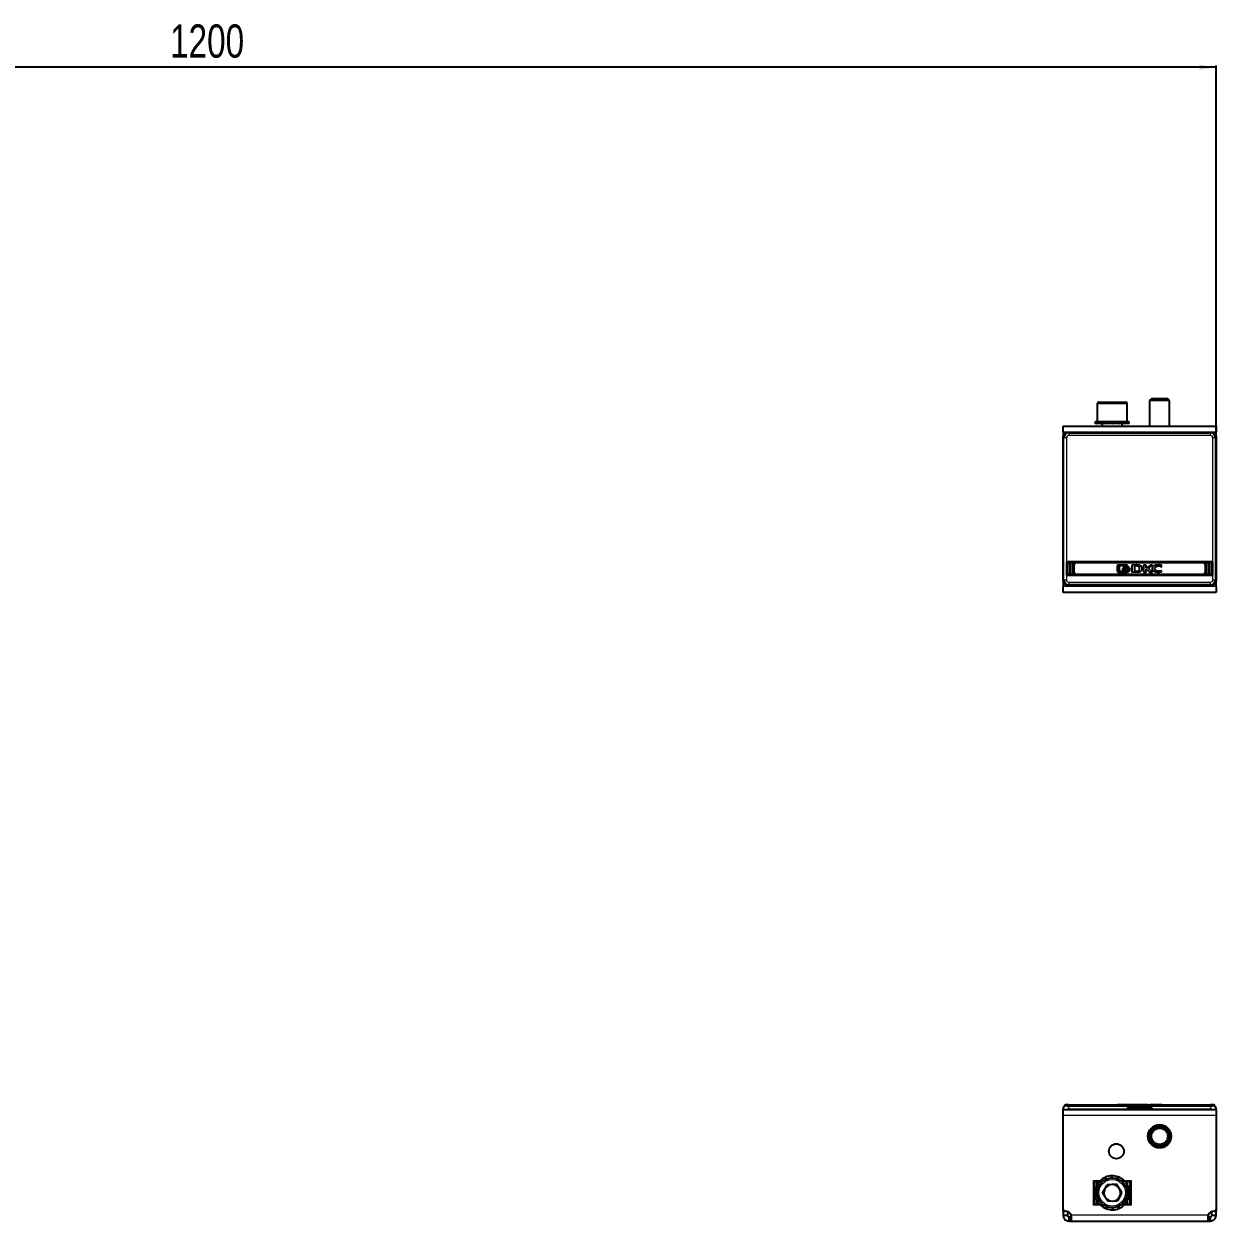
# Model space of a CAD drawing. Header units: millimetres. Extents: x -438 to 4355, y -870 to 658.
# Drawn here: x 279 to 997, y -183 to 537 of the extents above; entities that cross this region are included whole.
import ezdxf

# ---------------------------------------------------------------- set-up
doc = ezdxf.new("R2010")
doc.units = ezdxf.units.MM
doc.layers.add('FORMAT', color=7, linetype='Continuous')
doc.styles.add('SLDTEXTSTYLE0', font='TXT', dxfattribs={"width": 0.75})
doc.dimstyles.new('SLDDIMSTYLE0', dxfattribs={"dimtxt": 20, "dimasz": 10, "dimexe": 0, "dimexo": 0.0625, "dimgap": 5, "dimtad": 2, "dimdec": 1, "dimrnd": 1e-09, "dimzin": 12, "dimdsep": 46, "dimtxsty": 'SLDTEXTSTYLE0', "dimsah": 1, "dimcen": 0.09, "dimadec": 0, "dimazin": 3, "dimtfac": 1, "dimtofl": 0, "dimtmove": 0, "dimatfit": 3, "dimfxl": 0, "dimfrac": 2, "dimtolj": 1, "dimtzin": 12, "dimarcsym": 0})

# ---------------------------------------------------------------- blocks, each defined once
blk = doc.blocks.new('_D_3')
at = {"layer": 'FORMAT'}
for p, q in [((-203.42, 288.93), (-203.42, 511.86)), ((996.58, 288.93), (996.58, 511.86)), ((996.58, 510.86), (-203.42, 510.86))]:
    blk.add_line(p, q, dxfattribs=at)
for points in [[(-203.42, 510.86), (-193.42, 509.32), (-193.42, 512.4)], [(996.58, 510.86), (986.58, 512.4), (986.58, 509.32)]]:
    blk.add_solid(points, dxfattribs=at)
at = {"layer": 'FORMAT', "insert": (367.02, 536.64), "char_height": 20, "attachment_point": 1, "style": 'SLDTEXTSTYLE0'}
blk.add_mtext('1200', dxfattribs=at)

msp = doc.modelspace()

# ---------------------------------------------------------------- linework, layer by layer
at = {"color": 7, "linetype": 'Continuous', "lineweight": 25}
for p, q in [((957.65, 311.45), (956.58, 310.37)), ((956.58, 310.37), (956.58, 294.95)), ((968.58, 310.37), (956.58, 310.37)), ((967.5, 311.45), (957.65, 311.45)), ((968.58, 310.37), (967.5, 311.45)), ((968.58, 294.95), (968.58, 310.37)), ((925.08, 308.45), (925.08, 297.45)), ((926.08, 309.45), (934.52, 309.45)), ((934.52, 309.45), (942.08, 309.45)), ((943.08, 297.45), (943.08, 308.45)), ((923.83, 297.45), (923.83, 296.45)), ((923.83, 297.45), (923.83, 297.2)), ((924.65, 297.45), (923.83, 297.45)), ((923.83, 297.45), (923.83, 297.45)), ((923.83, 296.45), (923.83, 296.7)), ((924.65, 296.45), (923.83, 296.45)), ((923.83, 296.45), (923.83, 296.45)), ((924.65, 297.45), (924.75, 297.45)), ((924.65, 296.45), (924.75, 296.45)), ((924.75, 297.45), (924.75, 297.2)), ((926.9, 297.45), (924.75, 297.45)), ((924.75, 296.45), (924.75, 296.7)), ((926.9, 296.45), (924.75, 296.45)), ((926.9, 297.45), (927.08, 297.45)), ((926.9, 296.45), (927.08, 296.45)), ((927.08, 297.45), (927.08, 297.2)), ((930.25, 297.45), (927.08, 297.45)), ((927.08, 296.45), (927.08, 296.7)), ((930.25, 296.45), (927.08, 296.45)), ((928.08, 296.45), (928.08, 294.95)), ((930.25, 297.45), (930.48, 297.45)), ((930.25, 296.45), (930.48, 296.45)), ((930.48, 297.45), (930.48, 297.2)), ((934.18, 297.45), (930.48, 297.45)), ((930.48, 296.45), (930.48, 296.7)), ((934.18, 296.45), (930.48, 296.45)), ((934.18, 297.45), (934.26, 297.45)), ((934.18, 296.45), (934.34, 296.45)), ((934.34, 296.45), (934.43, 296.45)), ((934.38, 297.45), (934.43, 297.45)), ((934.43, 297.45), (934.43, 297.2)), ((938.09, 297.45), (934.43, 297.45)), ((934.43, 296.45), (934.43, 296.7)), ((938.09, 296.45), (934.43, 296.45)), ((938.09, 297.45), (938.32, 297.45)), ((938.09, 296.45), (938.32, 296.45)), ((938.32, 297.45), (938.32, 297.2)), ((941.4, 297.45), (938.32, 297.45)), ((938.32, 296.45), (938.32, 296.7)), ((941.4, 296.45), (938.32, 296.45)), ((940.08, 294.95), (940.08, 296.45)), ((941.4, 297.45), (941.57, 297.45)), ((941.4, 296.45), (941.57, 296.45)), ((941.57, 297.45), (941.57, 297.2)), ((943.59, 297.45), (941.57, 297.45)), ((941.57, 296.45), (941.57, 296.7)), ((943.59, 296.45), (941.57, 296.45)), ((943.59, 297.45), (943.68, 297.45)), ((943.59, 296.45), (943.68, 296.45)), ((943.68, 297.45), (943.68, 297.2)), ((944.33, 297.45), (943.68, 297.45)), ((943.68, 296.45), (943.68, 296.7)), ((944.33, 296.45), (943.68, 296.45)), ((944.33, 296.45), (944.33, 297.45)), ((904.58, 291.45), (904.58, 294.95)), ((904.58, 294.95), (996.58, 294.95)), ((904.58, 291.45), (904.58, 288.92)), ((904.58, 288.3), (904.58, 288.92)), ((904.58, 202.1), (904.58, 288.3)), ((906.85, 291.2), (907.48, 291.2)), ((907.48, 291.2), (943.08, 291.2)), ((943.08, 291.2), (943.08, 291.06)), ((943.58, 290.93), (957.58, 290.93)), ((958.08, 291.06), (958.08, 291.2)), ((958.08, 291.2), (993.68, 291.2)), ((993.68, 291.2), (994.3, 291.2)), ((996.58, 294.95), (996.58, 291.45)), ((996.58, 288.92), (996.58, 291.45)), ((996.58, 288.92), (996.58, 288.3)), ((996.58, 288.3), (996.58, 202.1)), ((994.68, 213.4), (906.48, 213.4)), ((906.48, 213.4), (906.48, 205.2)), ((906.98, 205.9), (906.98, 212.7)), ((907.18, 212.9), (908.28, 212.9)), ((908.48, 212.7), (908.48, 205.9)), ((908.98, 205.9), (908.98, 212.7)), ((909.18, 212.9), (910.28, 212.9)), ((910.48, 212.7), (910.48, 205.9)), ((910.98, 207.7), (910.98, 210.9)), ((912.98, 212.9), (988.18, 212.9)), ((937.15, 210.96), (937.15, 207.64)), ((942.83, 211.4), (937.59, 211.4)), ((938.56, 211.07), (942.74, 211.07)), ((938.56, 207.53), (938.56, 211.07)), ((940.3, 209.38), (940.3, 208.93)), ((942.74, 211.07), (942.74, 210.68)), ((942.74, 210.68), (943.26, 210.68)), ((943.26, 210.68), (943.26, 210.96)), ((944.75, 208.83), (944.75, 209.28)), ((948.72, 211.42), (945.9, 211.4)), ((945.9, 211.4), (945.9, 207.2)), ((948.52, 210.83), (947.48, 210.82)), ((947.48, 210.82), (947.48, 207.72)), ((953, 211.4), (953, 207.2)), ((954.49, 211.4), (953, 211.4)), ((954.49, 209.43), (954.49, 211.4)), ((957.16, 211.4), (954.49, 209.43)), ((954.51, 208.96), (956.52, 207.2)), ((954.51, 207.2), (954.51, 208.96)), ((955.76, 209.54), (958.29, 211.4)), ((958.35, 207.2), (955.76, 209.54)), ((958.29, 211.4), (957.16, 211.4)), ((963.56, 210.38), (963.75, 210.38)), ((963.75, 210.38), (964.01, 211.1)), ((990.18, 207.7), (990.18, 210.9)), ((990.68, 212.7), (990.68, 205.9)), ((990.88, 212.9), (991.98, 212.9)), ((992.18, 205.9), (992.18, 212.7)), ((992.68, 212.7), (992.68, 205.9)), ((992.88, 212.9), (993.98, 212.9)), ((994.18, 205.9), (994.18, 212.7)), ((994.68, 205.2), (994.68, 213.4)), ((904.58, 201.47), (904.58, 202.1)), ((906.48, 205.2), (994.68, 205.2)), ((908.28, 205.7), (907.18, 205.7)), ((910.28, 205.7), (909.18, 205.7)), ((988.18, 205.7), (912.98, 205.7)), ((937.59, 207.2), (942.83, 207.2)), ((941.02, 207.52), (938.56, 207.53)), ((940.3, 208.67), (940.3, 208.2)), ((944.75, 208.1), (944.75, 208.57)), ((945.9, 207.2), (948.58, 207.21)), ((947.48, 207.72), (948.43, 207.73)), ((948.58, 207.21), (948.59, 207.21)), ((948.59, 207.21), (948.61, 207.21)), ((953, 207.2), (954.51, 207.2)), ((956.52, 207.2), (958.35, 207.2)), ((963.74, 207.43), (963.93, 207.97)), ((963.93, 207.97), (963.77, 207.97)), ((991.98, 205.7), (990.88, 205.7)), ((993.98, 205.7), (992.88, 205.7)), ((996.58, 202.1), (996.58, 201.47)), ((904.58, 201.47), (904.58, 198.45)), ((904.58, 194.95), (904.58, 198.45)), ((996.58, 194.95), (904.58, 194.95)), ((907.48, 199.2), (906.85, 199.2)), ((943.08, 199.2), (907.48, 199.2)), ((943.08, 199.2), (943.08, 199.33)), ((943.58, 199.47), (957.58, 199.47)), ((958.08, 199.33), (958.08, 199.2)), ((993.68, 199.2), (958.08, 199.2)), ((994.3, 199.2), (993.68, 199.2)), ((996.58, 198.45), (996.58, 201.47)), ((996.58, 198.45), (996.58, 194.95)), ((904.58, -116.1), (905.03, -114.41)), ((907.93, -113.3), (906.48, -113.3)), ((907.93, -113.3), (993.23, -113.3)), ((937.15, -113.1), (937.15, -113.3)), ((942.81, -113.1), (942.87, -113.1)), ((942.87, -113.1), (942.87, -113.3)), ((942.87, -113.1), (944, -113.1)), ((957.58, -115.1), (943.58, -115.1)), ((944, -113.1), (944, -113.3)), ((944, -113.1), (946.66, -113.1)), ((946.66, -113.1), (946.66, -113.3)), ((946.66, -113.1), (948.15, -113.1)), ((948.15, -113.1), (948.15, -113.3)), ((948.96, -113.07), (948.96, -113.3)), ((952.43, -113.1), (955.26, -113.1)), ((955.26, -113.1), (955.26, -113.3)), ((956.4, -113.1), (956.4, -113.3)), ((956.66, -113.1), (956.66, -113.3)), ((957.89, -113.1), (957.89, -113.3)), ((958.33, -113.1), (963.57, -113.1)), ((964.01, -113.1), (964.01, -113.3)), ((994.68, -113.3), (993.23, -113.3)), ((996.13, -114.41), (996.58, -116.1)), ((904.58, -116.3), (904.58, -116.1)), ((904.58, -119.8), (904.58, -116.3)), ((996.58, -116.3), (904.58, -116.3)), ((904.58, -176.4), (904.58, -119.8)), ((943.08, -116.1), (907.48, -116.1)), ((943.08, -115.6), (943.08, -116.1)), ((943.08, -116.3), (943.08, -116.1)), ((958.08, -116.1), (958.08, -115.6)), ((993.68, -116.1), (958.08, -116.1)), ((958.08, -116.3), (958.08, -116.1)), ((996.58, -116.3), (996.58, -119.8)), ((996.58, -119.8), (996.58, -176.4)), ((930.32, -158.12), (929.79, -156.99)), ((930.02, -156.88), (930.43, -158.07)), ((933.73, -157.3), (933.68, -156.05)), ((933.93, -156.05), (933.86, -157.3)), ((937.2, -157.86), (937.63, -156.68)), ((937.87, -156.77), (937.32, -157.9)), ((922.73, -158.95), (923.08, -159.3)), ((923.08, -159.3), (926.59, -159.3)), ((923.08, -173.3), (923.08, -159.3)), ((923.08, -159.3), (923.43, -159.65)), ((925.64, -163.18), (924.46, -162.74)), ((924.55, -162.51), (925.68, -163.06)), ((924.83, -161.88), (924.83, -160)), ((925.99, -160), (924.83, -160)), ((927.47, -160.18), (926.56, -159.33)), ((926.73, -159.15), (927.56, -160.09)), ((927.08, -159.55), (927.08, -159.82)), ((928.31, -166.54), (930.98, -161.42)), ((936.75, -161.18), (930.98, -161.42)), ((939.85, -166.05), (936.75, -161.18)), ((940.19, -159.69), (941.04, -158.77)), ((941.22, -158.95), (940.28, -159.78)), ((945.08, -159.3), (941.57, -159.3)), ((943.33, -160), (942.16, -160)), ((942.25, -162.53), (943.39, -162.01)), ((943.49, -162.24), (942.31, -162.65)), ((943.33, -161.88), (943.33, -160)), ((944.73, -159.65), (945.08, -159.3)), ((945.08, -159.3), (945.43, -158.95)), ((945.08, -173.3), (945.08, -159.3)), ((923.83, -166.44), (925.08, -166.52)), ((925.09, -166.64), (923.84, -166.69)), ((924.67, -170.35), (925.85, -169.94)), ((925.9, -170.06), (924.77, -170.58)), ((924.83, -172.6), (924.83, -170.71)), ((924.83, -172.6), (925.99, -172.6)), ((926.93, -173.65), (927.87, -172.82)), ((931.41, -171.41), (928.31, -166.54)), ((931.41, -171.41), (937.17, -171.17)), ((939.85, -166.05), (937.17, -171.17)), ((941.43, -173.44), (940.6, -172.5)), ((940.68, -172.41), (941.6, -173.26)), ((941.08, -173.05), (941.08, -172.78)), ((942.16, -172.6), (943.33, -172.6)), ((943.6, -170.08), (942.48, -169.54)), ((942.52, -169.42), (943.69, -169.85)), ((943.07, -165.95), (944.32, -165.9)), ((944.33, -166.15), (943.08, -166.08)), ((943.33, -172.6), (943.33, -170.71)), ((904.58, -177.29), (904.58, -176.4)), ((904.58, -177.29), (904.58, -179.8)), ((904.58, -179.8), (907.08, -179.8)), ((907.08, -177.51), (907.08, -179.8)), ((922.73, -173.65), (923.08, -173.3)), ((923.08, -173.3), (923.43, -172.95)), ((926.59, -173.3), (923.08, -173.3)), ((927.96, -172.9), (927.12, -173.82)), ((930.29, -175.82), (930.84, -174.69)), ((930.96, -174.74), (930.52, -175.91)), ((934.22, -176.55), (934.3, -175.29)), ((934.43, -175.29), (934.47, -176.54)), ((938.14, -175.71), (937.73, -174.52)), ((937.84, -174.47), (938.36, -175.61)), ((941.57, -173.3), (945.08, -173.3)), ((944.73, -172.95), (945.08, -173.3)), ((945.08, -173.3), (945.43, -173.65)), ((994.08, -179.8), (994.08, -177.51)), ((994.08, -179.8), (996.58, -179.8)), ((996.58, -176.4), (996.58, -177.29)), ((996.58, -179.8), (996.58, -177.29)), ((908.08, -183.3), (908.08, -180.8)), ((908.08, -180.8), (909.17, -180.8)), ((908.08, -183.3), (909.17, -183.3)), ((909.17, -183.3), (909.17, -180.8)), ((909.17, -183.3), (991.99, -183.3)), ((991.99, -180.8), (991.99, -183.3)), ((991.99, -180.8), (993.08, -180.8)), ((991.99, -183.3), (993.08, -183.3)), ((993.08, -180.8), (993.08, -183.3))]:
    msp.add_line(p, q, dxfattribs=at)
at = {"color": 8, "linetype": 'Continuous', "lineweight": 18}
for p, q in [((934.57, 308.45), (925.08, 308.45)), ((943.08, 308.45), (934.57, 308.45)), ((904.58, 291.45), (996.58, 291.45)), ((905.03, 287.85), (904.58, 288.3)), ((907.48, 291.2), (907.93, 290.74)), ((907.93, 290.74), (907.93, 289.3)), ((907.93, 290.74), (993.23, 290.74)), ((993.23, 289.3), (907.93, 289.3)), ((993.23, 290.74), (993.68, 291.2)), ((993.23, 289.3), (993.23, 290.74)), ((996.58, 288.3), (996.13, 287.85)), ((906.48, 287.85), (905.03, 287.85)), ((905.03, 202.55), (905.03, 287.85)), ((906.48, 287.85), (906.48, 213.4)), ((994.68, 213.4), (994.68, 287.85)), ((996.13, 287.85), (994.68, 287.85)), ((996.13, 287.85), (996.13, 202.55)), ((906.98, 212.7), (907.08, 212.7)), ((906.98, 205.9), (906.98, 212.7)), ((906.98, 212.7), (906.98, 212.7)), ((907.08, 212.7), (907.08, 205.9)), ((907.18, 212.8), (907.18, 212.9)), ((907.18, 212.9), (908.28, 212.9)), ((907.18, 212.9), (907.18, 212.9)), ((908.28, 212.8), (907.18, 212.8)), ((908.28, 212.8), (908.28, 212.9)), ((908.28, 212.9), (908.28, 212.9)), ((908.38, 205.9), (908.38, 212.7)), ((908.38, 212.7), (908.48, 212.7)), ((908.48, 212.7), (908.48, 205.9)), ((908.48, 212.7), (908.48, 212.7)), ((908.98, 205.9), (908.98, 212.7)), ((908.98, 212.7), (909.08, 212.7)), ((908.98, 212.7), (908.98, 212.7)), ((909.08, 212.7), (909.08, 205.9)), ((909.18, 212.8), (909.18, 212.9)), ((909.18, 212.9), (910.28, 212.9)), ((909.18, 212.9), (909.18, 212.9)), ((910.28, 212.8), (909.18, 212.8)), ((910.28, 212.8), (910.28, 212.9)), ((910.28, 212.9), (910.28, 212.9)), ((910.38, 205.9), (910.38, 212.7)), ((910.38, 212.7), (910.48, 212.7)), ((910.48, 212.7), (910.48, 205.9)), ((910.48, 212.7), (910.48, 212.7)), ((910.98, 207.7), (910.98, 210.9)), ((911.08, 210.9), (910.98, 210.9)), ((910.98, 210.9), (910.98, 210.9)), ((911.08, 210.9), (911.08, 207.7)), ((912.98, 212.9), (988.18, 212.9)), ((912.98, 212.8), (912.98, 212.9)), ((912.98, 212.9), (912.98, 212.9)), ((988.18, 212.8), (912.98, 212.8)), ((988.18, 212.9), (988.18, 212.8)), ((988.18, 212.9), (988.18, 212.9)), ((990.08, 207.7), (990.08, 210.9)), ((990.18, 210.9), (990.08, 210.9)), ((990.18, 210.9), (990.18, 207.7)), ((990.18, 210.9), (990.18, 210.9)), ((990.68, 205.9), (990.68, 212.7)), ((990.68, 212.7), (990.78, 212.7)), ((990.68, 212.7), (990.68, 212.7)), ((990.78, 212.7), (990.78, 205.9)), ((990.88, 212.9), (990.88, 212.8)), ((990.88, 212.9), (991.98, 212.9)), ((990.88, 212.9), (990.88, 212.9)), ((991.98, 212.8), (990.88, 212.8)), ((991.98, 212.9), (991.98, 212.8)), ((991.98, 212.9), (991.98, 212.9)), ((992.08, 205.9), (992.08, 212.7)), ((992.08, 212.7), (992.18, 212.7)), ((992.18, 212.7), (992.18, 205.9)), ((992.18, 212.7), (992.18, 212.7)), ((992.68, 205.9), (992.68, 212.7)), ((992.78, 212.7), (992.68, 212.7)), ((992.68, 212.7), (992.68, 212.7)), ((992.78, 212.7), (992.78, 205.9)), ((992.88, 212.8), (992.88, 212.9)), ((992.88, 212.9), (993.98, 212.9)), ((992.88, 212.9), (992.88, 212.9)), ((993.98, 212.8), (992.88, 212.8)), ((993.98, 212.8), (993.98, 212.9)), ((993.98, 212.9), (993.98, 212.9)), ((994.08, 205.9), (994.08, 212.7)), ((994.18, 212.7), (994.08, 212.7)), ((994.18, 212.7), (994.18, 205.9)), ((994.18, 212.7), (994.18, 212.7)), ((904.58, 202.1), (905.03, 202.55)), ((905.03, 202.55), (906.48, 202.55)), ((906.48, 205.2), (906.48, 202.55)), ((906.98, 205.9), (907.08, 205.9)), ((906.98, 205.9), (906.98, 205.9)), ((907.18, 205.8), (908.28, 205.8)), ((907.18, 205.7), (907.18, 205.8)), ((908.28, 205.7), (907.18, 205.7)), ((907.18, 205.7), (907.18, 205.7)), ((908.28, 205.7), (908.28, 205.8)), ((908.28, 205.7), (908.28, 205.7)), ((908.38, 205.9), (908.48, 205.9)), ((908.48, 205.9), (908.48, 205.9)), ((908.98, 205.9), (909.08, 205.9)), ((908.98, 205.9), (908.98, 205.9)), ((909.18, 205.8), (910.28, 205.8)), ((909.18, 205.7), (909.18, 205.8)), ((910.28, 205.7), (909.18, 205.7)), ((909.18, 205.7), (909.18, 205.7)), ((910.28, 205.7), (910.28, 205.8)), ((910.28, 205.7), (910.28, 205.7)), ((910.38, 205.9), (910.48, 205.9)), ((910.48, 205.9), (910.48, 205.9)), ((911.08, 207.7), (910.98, 207.7)), ((910.98, 207.7), (910.98, 207.7)), ((912.98, 205.8), (988.18, 205.8)), ((912.98, 205.8), (912.98, 205.7)), ((988.18, 205.7), (912.98, 205.7)), ((912.98, 205.7), (912.98, 205.7)), ((988.18, 205.7), (988.18, 205.8)), ((988.18, 205.7), (988.18, 205.7)), ((990.18, 207.7), (990.08, 207.7)), ((990.18, 207.7), (990.18, 207.7)), ((990.68, 205.9), (990.78, 205.9)), ((990.68, 205.9), (990.68, 205.9)), ((990.88, 205.8), (991.98, 205.8)), ((990.88, 205.8), (990.88, 205.7)), ((991.98, 205.7), (990.88, 205.7)), ((990.88, 205.7), (990.88, 205.7)), ((991.98, 205.8), (991.98, 205.7)), ((991.98, 205.7), (991.98, 205.7)), ((992.08, 205.9), (992.18, 205.9)), ((992.18, 205.9), (992.18, 205.9)), ((992.78, 205.9), (992.68, 205.9)), ((992.68, 205.9), (992.68, 205.9)), ((992.88, 205.8), (993.98, 205.8)), ((992.88, 205.7), (992.88, 205.8)), ((993.98, 205.7), (992.88, 205.7)), ((992.88, 205.7), (992.88, 205.7)), ((993.98, 205.7), (993.98, 205.8)), ((993.98, 205.7), (993.98, 205.7)), ((994.18, 205.9), (994.08, 205.9)), ((994.18, 205.9), (994.18, 205.9)), ((994.68, 202.55), (994.68, 205.2)), ((994.68, 202.55), (996.13, 202.55)), ((996.13, 202.55), (996.58, 202.1)), ((996.58, 198.45), (904.58, 198.45)), ((907.93, 199.65), (907.48, 199.2)), ((907.93, 201.1), (993.23, 201.1)), ((907.93, 201.1), (907.93, 199.65)), ((993.23, 199.65), (907.93, 199.65)), ((993.23, 199.65), (993.23, 201.1)), ((993.68, 199.2), (993.23, 199.65)), ((907.93, -114.41), (907.48, -116.1)), ((907.93, -113.3), (907.93, -114.41)), ((993.23, -114.41), (907.93, -114.41)), ((939.26, -113.1), (939.26, -113.3)), ((943.58, -115.6), (943.58, -115.1)), ((950.07, -113.1), (950.07, -113.3)), ((952.43, -113.1), (952.43, -113.3)), ((957.58, -115.6), (957.58, -115.1)), ((958.33, -113.1), (958.33, -113.3)), ((963.57, -113.1), (963.57, -113.3)), ((993.23, -114.41), (993.23, -113.3)), ((993.68, -116.1), (993.23, -114.41)), ((996.58, -119.8), (904.58, -119.8)), ((943.58, -115.6), (943.08, -115.6)), ((943.58, -115.6), (943.58, -116.3)), ((957.58, -115.6), (943.58, -115.6)), ((957.58, -115.6), (958.08, -115.6)), ((957.58, -116.3), (957.58, -115.6)), ((922.73, -173.65), (922.73, -158.95)), ((922.73, -158.95), (926.93, -158.95)), ((926.28, -159.65), (923.43, -159.65)), ((923.43, -159.65), (923.43, -172.95)), ((940.88, -158.95), (941.22, -158.95)), ((941.22, -158.95), (945.43, -158.95)), ((944.73, -159.65), (941.88, -159.65)), ((944.73, -172.95), (944.73, -159.65)), ((945.43, -158.95), (945.43, -173.65)), ((905.14, -177.29), (904.58, -177.29)), ((991.75, -179.8), (909.41, -179.8)), ((926.93, -173.65), (922.73, -173.65)), ((923.43, -172.95), (926.28, -172.95)), ((927.27, -173.65), (926.93, -173.65)), ((945.43, -173.65), (941.22, -173.65)), ((941.88, -172.95), (944.73, -172.95)), ((996.58, -177.29), (996.02, -177.29))]:
    msp.add_line(p, q, dxfattribs=at)
at = {"color": 7, "linetype": 'Continuous', "lineweight": 25}
for centre, radius in [((962.58, -132.3), 7), ((962.58, -132.3), 6.5), ((962.58, -132.3), 6), ((962.58, -132.3), 4.93), ((936.58, -141.3), 4.5), ((934.08, -166.3), 9)]:
    msp.add_circle(centre, radius, dxfattribs=at)
at = {"color": 8, "linetype": 'Continuous', "lineweight": 18}
for centre, radius in [((962.58, -132.3), 6.25), ((934.08, -166.3), 8)]:
    msp.add_circle(centre, radius, dxfattribs=at)
at = {"color": 7, "linetype": 'Continuous', "lineweight": 25}
for centre, radius, start, end in [((926.08, 308.45), 1, 90, 180), ((942.08, 308.45), 1, 0, 90), ((907.18, 212.7), 0.2, 90, 180), ((908.28, 212.7), 0.2, 360, 90), ((909.18, 212.7), 0.2, 90, 180), ((910.28, 212.7), 0.2, 360, 90), ((912.98, 210.9), 2, 90, 180), ((988.18, 210.9), 2, 0, 90), ((990.88, 212.7), 0.2, 90, 180), ((991.98, 212.7), 0.2, 0, 90), ((992.88, 212.7), 0.2, 90, 180), ((993.98, 212.7), 0.2, 0, 90), ((907.18, 205.9), 0.2, 180, 270), ((908.28, 205.9), 0.2, 270, 360), ((909.18, 205.9), 0.2, 180, 270), ((910.28, 205.9), 0.2, 270, 360), ((912.98, 207.7), 2, 180, 270), ((988.18, 207.7), 2, 270, 0), ((990.88, 205.9), 0.2, 180, 270), ((991.98, 205.9), 0.2, 270, 0), ((992.88, 205.9), 0.2, 180, 270), ((993.98, 205.9), 0.2, 270, 0), ((906.48, -114.8), 1.5, 90, 165), ((943.58, -115.6), 0.5, 90, 180), ((957.58, -115.6), 0.5, 0, 90), ((994.68, -114.8), 1.5, 15, 90), ((934.08, -166.3), 10.25, 114.71037, 135.81447), ((934.08, -166.3), 10.25, 92.21037, 113.31447), ((934.08, -166.3), 10.25, 69.71037, 90.81447), ((934.08, -166.3), 10.25, 47.21037, 68.31447), ((934.08, -166.3), 10.25, 159.71037, 180.81447), ((934.08, -166.3), 10.25, 137.21037, 158.31447), ((934.08, -166.3), 5, 152.43345, 212.43345), ((934.08, -166.3), 5, 92.43345, 152.43345), ((934.08, -166.3), 5, 32.43345, 92.43345), ((934.08, -166.3), 5, 332.43345, 32.43345), ((934.08, -166.3), 10.25, 24.71037, 45.81447), ((934.08, -166.3), 10.25, 2.21037, 23.31447), ((934.08, -166.3), 10.25, 182.21037, 203.31447), ((934.08, -166.3), 10.25, 204.71037, 225.81447), ((934.08, -166.3), 5, 212.43345, 272.43345), ((934.08, -166.3), 5, 272.43345, 332.43345), ((934.08, -166.3), 10.25, 317.21037, 338.31447), ((934.08, -166.3), 10.25, 339.71037, 0.81447), ((905.58, -176.4), 1, 180, 276.37937), ((906.08, -180.87), 3.5, 17.82529, 96.37937), ((934.08, -166.3), 10.25, 227.21037, 248.31447), ((934.08, -166.3), 10.25, 249.71037, 270.81447), ((934.08, -166.3), 10.25, 272.21037, 293.31447), ((934.08, -166.3), 10.25, 294.71037, 315.81447), ((995.08, -180.87), 3.5, 83.62063, 162.17471), ((995.58, -176.4), 1, 263.62063, 0)]:
    msp.add_arc(centre, radius, start, end, dxfattribs=at)
at = {"color": 8, "linetype": 'Continuous', "lineweight": 18}
for centre, radius, start, end in [((907.18, 212.7), 0.198, 90, 180), ((907.18, 212.7), 0.0982, 90, 180), ((908.28, 212.7), 0.198, 360, 90), ((908.28, 212.7), 0.0982, 0, 90), ((909.18, 212.7), 0.198, 90, 180), ((909.18, 212.7), 0.0982, 90, 180), ((910.28, 212.7), 0.198, 360, 90), ((910.28, 212.7), 0.0982, 360, 90), ((912.98, 210.9), 2, 90, 180), ((912.98, 210.9), 1.9, 90, 180), ((988.18, 210.9), 2, 0, 90), ((988.18, 210.9), 1.9, 0, 90), ((990.88, 212.7), 0.198, 90, 180), ((990.88, 212.7), 0.0982, 90, 180), ((991.98, 212.7), 0.198, 0, 90), ((991.98, 212.7), 0.0982, 0, 90), ((992.88, 212.7), 0.198, 90, 180), ((992.88, 212.7), 0.0982, 90, 180), ((993.98, 212.7), 0.198, 0, 90), ((993.98, 212.7), 0.0982, 0, 90), ((907.18, 205.9), 0.198, 180, 270), ((907.18, 205.9), 0.0982, 180, 270), ((908.28, 205.9), 0.0982, 270, 360), ((908.28, 205.9), 0.198, 270, 360), ((909.18, 205.9), 0.198, 180, 270), ((909.18, 205.9), 0.0982, 180, 270), ((910.28, 205.9), 0.0982, 270, 360), ((910.28, 205.9), 0.198, 270, 360), ((912.98, 207.7), 2, 180, 270), ((912.98, 207.7), 1.9, 180, 270), ((988.18, 207.7), 1.9, 270, 0), ((988.18, 207.7), 2, 270, 0), ((990.88, 205.9), 0.198, 180, 270), ((990.88, 205.9), 0.0982, 180, 270), ((991.98, 205.9), 0.0982, 270, 0), ((991.98, 205.9), 0.198, 270, 0), ((992.88, 205.9), 0.198, 180, 270), ((992.88, 205.9), 0.0982, 180, 270), ((993.98, 205.9), 0.0982, 270, 0), ((993.98, 205.9), 0.198, 270, 0)]:
    msp.add_arc(centre, radius, start, end, dxfattribs=at)
at = {"color": 7, "linetype": 'Continuous', "lineweight": 25}
for centre, major_axis, ratio, start_param, end_param in [((907.63, 288.15), (2.27, -2.27), 0.935113, 2.575748, 3.707437), ((943.58, 291.06), (0.5, 0), 0.267949, 3.141593, 4.712389), ((957.58, 291.06), (0.5, 0), 0.267949, 4.712389, 6.283185), ((993.53, 288.15), (-2.27, -2.27), 0.935113, 2.575748, 3.707437), ((907.63, 202.25), (2.27, 2.27), 0.935113, 2.575748, 3.707437), ((943.58, 199.33), (0.5, 0), 0.267949, 1.570796, 3.141593), ((957.58, 199.33), (0.5, 0), 0.267949, 0, 1.570796), ((993.53, 202.25), (-2.27, 2.27), 0.935113, 2.575748, 3.707437), ((904.58, -127.69), (3.1, 11.57), 0.250563, 0.067037, 0.253072), ((996.58, -127.69), (-3.1, 11.57), 0.250563, 6.030113, 6.216148)]:
    msp.add_ellipse(centre, major_axis=major_axis, ratio=ratio, start_param=start_param, end_param=end_param, dxfattribs=at)
at = {"color": 8, "linetype": 'Continuous', "lineweight": 18}
for centre, major_axis, ratio, start_param, end_param in [((908.03, 287.74), (2.13, -2.13), 0.997754, 2.389713, 3.893472), ((908.03, 287.74), (1.13, -1.13), 0.935113, 2.389713, 3.893472), ((993.12, 287.74), (2.13, 2.13), 0.997754, 5.531306, 7.035065), ((993.12, 287.74), (-1.13, -1.13), 0.935113, 2.389713, 3.893472), ((908.03, 202.65), (2.13, 2.13), 0.997754, 2.389713, 3.893472), ((908.03, 202.65), (1.13, 1.13), 0.935113, 2.389713, 3.893472), ((993.12, 202.65), (-1.13, 1.13), 0.935113, 2.389713, 3.893472), ((993.12, 202.65), (-2.13, 2.13), 0.997754, 2.389713, 3.893472), ((908.03, -114.8), (3, -0.38), 0.123038, 1.621093, 3.124852), ((993.12, -114.8), (3, 0.38), 0.123038, 0.016741, 1.520499)]:
    msp.add_ellipse(centre, major_axis=major_axis, ratio=ratio, start_param=start_param, end_param=end_param, dxfattribs=at)
at = {"color": 7, "linetype": 'Continuous', "lineweight": 25}
for points, knots in [([(923.83, 297.2), (923.83, 297.24), (923.83, 297.3), (923.83, 297.38), (923.83, 297.43), (923.83, 297.45)], [0, 0, 0, 0, 0.499981, 0.749988, 1, 1, 1, 1]), ([(923.83, 296.45), (923.83, 296.47), (923.83, 296.51), (923.83, 296.59), (923.83, 296.66), (923.83, 296.7)], [0, 0, 0, 0, 0.2501401, 0.5002802, 1, 1, 1, 1]), ([(924.75, 297.2), (924.73, 297.24), (924.7, 297.3), (924.67, 297.38), (924.66, 297.43), (924.65, 297.45)], [0, 0, 0, 0, 0.499981, 0.749988, 1, 1, 1, 1]), ([(924.65, 296.45), (924.66, 296.47), (924.67, 296.51), (924.7, 296.59), (924.73, 296.66), (924.75, 296.7)], [0, 0, 0, 0, 0.25014, 0.50028, 1, 1, 1, 1]), ([(927.08, 297.2), (927.05, 297.24), (927.01, 297.3), (926.95, 297.38), (926.92, 297.43), (926.9, 297.45)], [0, 0, 0, 0, 0.499981, 0.749988, 1, 1, 1, 1]), ([(926.9, 296.45), (926.92, 296.47), (926.95, 296.51), (927.01, 296.59), (927.05, 296.66), (927.08, 296.7)], [0, 0, 0, 0, 0.2501401, 0.5002802, 1, 1, 1, 1]), ([(930.48, 297.2), (930.44, 297.24), (930.38, 297.3), (930.31, 297.38), (930.27, 297.43), (930.25, 297.45)], [0, 0, 0, 0, 0.4999808, 0.7499881, 1, 1, 1, 1]), ([(930.25, 296.45), (930.27, 296.47), (930.31, 296.51), (930.38, 296.59), (930.44, 296.66), (930.48, 296.7)], [0, 0, 0, 0, 0.25014, 0.50028, 1, 1, 1, 1]), ([(934.43, 297.2), (934.39, 297.24), (934.32, 297.3), (934.24, 297.38), (934.2, 297.43), (934.18, 297.45)], [0, 0, 0, 0, 0.499981, 0.749988, 1, 1, 1, 1]), ([(934.18, 296.45), (934.2, 296.47), (934.24, 296.51), (934.32, 296.59), (934.39, 296.66), (934.43, 296.7)], [0, 0, 0, 0, 0.2501401, 0.5002802, 1, 1, 1, 1]), ([(934.43, 297.2), (934.41, 297.27), (934.38, 297.4), (934.35, 297.43), (934.34, 297.45)], [0, 0, 0, 0, 0.561794, 1, 1, 1, 1]), ([(934.43, 296.7), (934.41, 296.62), (934.38, 296.49), (934.35, 296.46), (934.34, 296.45)], [0, 0, 0, 0, 0.561794, 1, 1, 1, 1]), ([(938.32, 297.2), (938.28, 297.24), (938.23, 297.3), (938.15, 297.38), (938.11, 297.43), (938.09, 297.45)], [0, 0, 0, 0, 0.499981, 0.749988, 1, 1, 1, 1]), ([(938.09, 296.45), (938.11, 296.47), (938.15, 296.51), (938.23, 296.59), (938.28, 296.66), (938.32, 296.7)], [0, 0, 0, 0, 0.25014, 0.50028, 1, 1, 1, 1]), ([(941.57, 297.2), (941.54, 297.24), (941.5, 297.3), (941.44, 297.38), (941.41, 297.43), (941.4, 297.45)], [0, 0, 0, 0, 0.499981, 0.749988, 1, 1, 1, 1]), ([(941.4, 296.45), (941.41, 296.47), (941.44, 296.51), (941.5, 296.59), (941.54, 296.66), (941.57, 296.7)], [0, 0, 0, 0, 0.25014, 0.50028, 1, 1, 1, 1]), ([(943.68, 297.2), (943.66, 297.24), (943.64, 297.3), (943.61, 297.38), (943.59, 297.43), (943.59, 297.45)], [0, 0, 0, 0, 0.499981, 0.749988, 1, 1, 1, 1]), ([(943.59, 296.45), (943.59, 296.47), (943.61, 296.51), (943.64, 296.59), (943.66, 296.66), (943.68, 296.7)], [0, 0, 0, 0, 0.25014, 0.50028, 1, 1, 1, 1]), ([(937.59, 211.4), (937.52, 211.39), (937.39, 211.37), (937.25, 211.26), (937.17, 211.11), (937.16, 211.01), (937.15, 210.96)], [0, 0, 0, 0, 0.281303, 0.555629, 0.773878, 1, 1, 1, 1]), ([(942.55, 208.38), (942.26, 208.4), (941.7, 208.43), (941.02, 208.67), (940.53, 208.98), (940.37, 209.26), (940.3, 209.38)], [0, 0, 0, 0, 0.341641, 0.638783, 0.834973, 1, 1, 1, 1]), ([(940.3, 208.93), (940.36, 208.83), (940.48, 208.6), (940.82, 208.34), (941.49, 208.02), (942.1, 207.97), (942.55, 207.93)], [0, 0, 0, 0, 0.13872, 0.298957, 0.48357, 1, 1, 1, 1]), ([(942.55, 210.45), (942.3, 210.43), (941.83, 210.4), (941.25, 210.17), (940.83, 209.88), (940.68, 209.63), (940.61, 209.51)], [0, 0, 0, 0, 0.32886, 0.621368, 0.822445, 1, 1, 1, 1]), ([(940.61, 209.51), (940.63, 209.48), (940.65, 209.42), (940.69, 209.36), (940.71, 209.34)], [0, 0, 0, 0, 0.556647, 1, 1, 1, 1]), ([(940.71, 209.34), (940.81, 209.46), (941.05, 209.72), (941.68, 210.03), (942.21, 210.07), (942.55, 210.1)], [0, 0, 0, 0, 0.235625, 0.507433, 1, 1, 1, 1]), ([(942.55, 209.9), (942.16, 209.86), (941.63, 209.81), (941.05, 209.5), (940.87, 209.32), (940.78, 209.24)], [0, 0, 0, 0, 0.607099, 0.813781, 1, 1, 1, 1]), ([(940.78, 209.24), (940.81, 209.21), (940.87, 209.15), (940.94, 209.1), (940.97, 209.07)], [0, 0, 0, 0, 0.548878, 1, 1, 1, 1]), ([(940.97, 209.07), (941.22, 209.23), (941.71, 209.52), (942.28, 209.55), (942.55, 209.56)], [0, 0, 0, 0, 0.521089, 1, 1, 1, 1]), ([(942.55, 209.34), (942.25, 209.33), (941.75, 209.29), (941.31, 209.07), (941.13, 208.97)], [0, 0, 0, 0, 0.591571, 1, 1, 1, 1]), ([(941.13, 208.97), (941.19, 208.94), (941.31, 208.88), (941.44, 208.84), (941.5, 208.82)], [0, 0, 0, 0, 0.541848, 1, 1, 1, 1]), ([(941.5, 208.82), (941.69, 208.88), (942.03, 208.98), (942.39, 209), (942.55, 209)], [0, 0, 0, 0, 0.5403287, 1, 1, 1, 1]), ([(944.5, 209.48), (944.45, 209.58), (944.34, 209.8), (944.04, 210.04), (943.47, 210.36), (942.94, 210.41), (942.55, 210.45)], [0, 0, 0, 0, 0.149079, 0.314363, 0.498773, 1, 1, 1, 1]), ([(942.55, 210.1), (942.78, 210.09), (943.2, 210.07), (943.74, 209.88), (944.16, 209.63), (944.33, 209.42), (944.41, 209.32)], [0, 0, 0, 0, 0.322978, 0.614423, 0.818337, 1, 1, 1, 1]), ([(944.32, 209.23), (944.21, 209.34), (943.97, 209.57), (943.36, 209.83), (942.87, 209.88), (942.55, 209.9)], [0, 0, 0, 0, 0.2395414, 0.512395, 1, 1, 1, 1]), ([(942.55, 209.56), (942.89, 209.54), (943.46, 209.5), (943.94, 209.2), (944.14, 209.07)], [0, 0, 0, 0, 0.598426, 1, 1, 1, 1]), ([(943.97, 208.97), (943.73, 209.09), (943.28, 209.31), (942.79, 209.33), (942.55, 209.34)], [0, 0, 0, 0, 0.528395, 1, 1, 1, 1]), ([(944.75, 209.28), (944.69, 209.18), (944.54, 208.98), (944.2, 208.75), (943.55, 208.46), (942.97, 208.41), (942.55, 208.38)], [0, 0, 0, 0, 0.141525, 0.304329, 0.489562, 1, 1, 1, 1]), ([(942.55, 209), (942.76, 208.99), (943.11, 208.98), (943.45, 208.87), (943.59, 208.82)], [0, 0, 0, 0, 0.579402, 1, 1, 1, 1]), ([(943.26, 210.96), (943.26, 211.02), (943.24, 211.15), (943.12, 211.3), (942.98, 211.38), (942.88, 211.39), (942.83, 211.4)], [0, 0, 0, 0, 0.285248, 0.560563, 0.777151, 1, 1, 1, 1]), ([(943.59, 208.82), (943.67, 208.84), (943.8, 208.89), (943.92, 208.95), (943.97, 208.97)], [0, 0, 0, 0, 0.575396, 1, 1, 1, 1]), ([(944.14, 209.07), (944.17, 209.1), (944.24, 209.15), (944.3, 209.21), (944.32, 209.23)], [0, 0, 0, 0, 0.569699, 1, 1, 1, 1]), ([(944.41, 209.32), (944.43, 209.35), (944.46, 209.4), (944.49, 209.45), (944.5, 209.48)], [0, 0, 0, 0, 0.564632, 1, 1, 1, 1]), ([(948.43, 207.73), (948.7, 207.74), (949.21, 207.75), (949.83, 207.9), (950.19, 208.18), (950.38, 208.47), (950.5, 208.85), (950.51, 209.14), (950.52, 209.3)], [0, 0, 0, 0, 0.274676, 0.503042, 0.607381, 0.716579, 0.843412, 1, 1, 1, 1]), ([(949.17, 210.78), (949.04, 210.79), (948.82, 210.82), (948.61, 210.83), (948.52, 210.83)], [0, 0, 0, 0, 0.586635, 1, 1, 1, 1]), ([(951.09, 210.98), (950.93, 211.05), (950.57, 211.22), (949.77, 211.38), (949.14, 211.4), (948.72, 211.42)], [0, 0, 0, 0, 0.2167419, 0.4896426, 1, 1, 1, 1]), ([(950.52, 209.3), (950.51, 209.44), (950.51, 209.68), (950.44, 210), (950.31, 210.26), (950.08, 210.5), (949.68, 210.67), (949.35, 210.74), (949.17, 210.78)], [0, 0, 0, 0, 0.176808, 0.319231, 0.43938, 0.552395, 0.749205, 1, 1, 1, 1]), ([(950.36, 207.35), (950.58, 207.42), (951, 207.55), (951.53, 207.91), (951.93, 208.36), (952.17, 208.88), (952.22, 209.45), (952.06, 210.02), (951.68, 210.57), (951.3, 210.84), (951.09, 210.98)], [0, 0, 0, 0, 0.138091, 0.265455, 0.384013, 0.496103, 0.605759, 0.71979, 0.847662, 1, 1, 1, 1]), ([(961.9, 211.45), (961.4, 211.42), (960.47, 211.37), (959.24, 210.93), (958.48, 210.36), (958.13, 209.79), (958.1, 209.5), (958.08, 209.35)], [0, 0, 0, 0, 0.3156741, 0.5895198, 0.8131992, 0.9090264, 1, 1, 1, 1]), ([(958.08, 209.35), (958.1, 209.14), (958.14, 208.7), (958.51, 208.09), (959.23, 207.56), (960.39, 207.2), (961.34, 207.16), (961.88, 207.14)], [0, 0, 0, 0, 0.130532, 0.266031, 0.423997, 0.666819, 1, 1, 1, 1]), ([(959.76, 209.25), (959.78, 209.42), (959.82, 209.76), (960.12, 210.2), (960.57, 210.57), (961.19, 210.85), (961.68, 210.88), (961.93, 210.9)], [0, 0, 0, 0, 0.165415, 0.334737, 0.516014, 0.747902, 1, 1, 1, 1]), ([(961.93, 207.6), (961.61, 207.63), (961.01, 207.69), (960.29, 208.11), (959.84, 208.65), (959.78, 209.05), (959.76, 209.25)], [0, 0, 0, 0, 0.317455, 0.60205, 0.80504, 1, 1, 1, 1]), ([(964.01, 211.1), (963.64, 211.21), (962.95, 211.42), (962.23, 211.44), (961.9, 211.45)], [0, 0, 0, 0, 0.5368, 1, 1, 1, 1]), ([(961.93, 210.9), (962.27, 210.87), (962.86, 210.82), (963.35, 210.51), (963.56, 210.38)], [0, 0, 0, 0, 0.579608, 1, 1, 1, 1]), ([(937.15, 207.64), (937.16, 207.57), (937.18, 207.44), (937.29, 207.3), (937.43, 207.21), (937.53, 207.2), (937.59, 207.2)], [0, 0, 0, 0, 0.285197, 0.560428, 0.777044, 1, 1, 1, 1]), ([(942.55, 207.67), (942.26, 207.69), (941.7, 207.72), (941.02, 207.96), (940.53, 208.27), (940.37, 208.54), (940.3, 208.67)], [0, 0, 0, 0, 0.34171, 0.638876, 0.835038, 1, 1, 1, 1]), ([(940.3, 208.2), (940.34, 208.13), (940.41, 207.97), (940.66, 207.73), (940.88, 207.6), (941.02, 207.52)], [0, 0, 0, 0, 0.244932, 0.514807, 1, 1, 1, 1]), ([(942.55, 207.93), (942.83, 207.95), (943.35, 207.98), (944.01, 208.19), (944.49, 208.47), (944.67, 208.72), (944.75, 208.83)], [0, 0, 0, 0, 0.33644, 0.632575, 0.831337, 1, 1, 1, 1]), ([(944.75, 208.57), (944.69, 208.47), (944.54, 208.26), (944.2, 208.04), (943.55, 207.74), (942.97, 207.7), (942.55, 207.67)], [0, 0, 0, 0, 0.141571, 0.304387, 0.489612, 1, 1, 1, 1]), ([(942.83, 207.2), (943.04, 207.22), (943.48, 207.27), (944.03, 207.51), (944.49, 207.77), (944.67, 208), (944.75, 208.1)], [0, 0, 0, 0, 0.289383, 0.600301, 0.822929, 1, 1, 1, 1]), ([(948.61, 207.21), (948.72, 207.21), (948.94, 207.22), (949.16, 207.23), (949.28, 207.23)], [0, 0, 0, 0, 0.486421, 1, 1, 1, 1]), ([(949.28, 207.23), (949.48, 207.24), (949.84, 207.26), (950.2, 207.32), (950.36, 207.35)], [0, 0, 0, 0, 0.55183, 1, 1, 1, 1]), ([(961.88, 207.14), (962.25, 207.16), (962.88, 207.18), (963.48, 207.36), (963.74, 207.43)], [0, 0, 0, 0, 0.577653, 1, 1, 1, 1]), ([(963.77, 207.97), (963.45, 207.85), (962.85, 207.63), (962.22, 207.61), (961.93, 207.6)], [0, 0, 0, 0, 0.547643, 1, 1, 1, 1]), ([(937.15, -113.1), (937.52, -113.1), (938.21, -113.1), (938.93, -113.1), (939.26, -113.1)], [0, 0, 0, 0, 0.5368, 1, 1, 1, 1]), ([(939.26, -113.1), (939.76, -113.1), (940.7, -113.1), (941.89, -113.1), (942.62, -113.1), (942.8, -113.1), (942.81, -113.1)], [0, 0, 0, 0, 0.381983, 0.713352, 0.984017, 1, 1, 1, 1]), ([(948.98, -113.1), (948.98, -113.1), (948.95, -113.1), (949.11, -113.1), (949.47, -113.1), (949.86, -113.1), (950.07, -113.1)], [0, 0, 0, 0, 0.061615, 0.333035, 0.637399, 1, 1, 1, 1]), ([(950.07, -113.1), (950.23, -113.1), (950.59, -113.1), (951.39, -113.1), (952.02, -113.1), (952.43, -113.1)], [0, 0, 0, 0, 0.216742, 0.489643, 1, 1, 1, 1]), ([(956.66, -113.1), (956.71, -113.1), (956.82, -113.1), (957.12, -113.1), (957.4, -113.1), (957.61, -113.1), (957.67, -113.1)], [0, 0, 0, 0, 0.255277, 0.538303, 0.854078, 1, 1, 1, 1]), ([(956.83, -113.1), (956.95, -113.1), (957.19, -113.1), (957.49, -113.1), (957.67, -113.1), (957.67, -113.1)], [0, 0, 0, 0, 0.466249, 0.997338, 1, 1, 1, 1]), ([(957.89, -113.1), (957.9, -113.1), (957.92, -113.1), (958.03, -113.1), (958.17, -113.1), (958.28, -113.1), (958.33, -113.1)], [0, 0, 0, 0, 0.285248, 0.560563, 0.777151, 1, 1, 1, 1]), ([(963.57, -113.1), (963.64, -113.1), (963.76, -113.1), (963.9, -113.1), (963.99, -113.1), (964, -113.1), (964.01, -113.1)], [0, 0, 0, 0, 0.281303, 0.555629, 0.773878, 1, 1, 1, 1]), ([(929.79, -156.99), (929.83, -156.97), (929.89, -156.94), (929.96, -156.91), (930, -156.89), (930.02, -156.88)], [0, 0, 0, 0, 0.499981, 0.749988, 1, 1, 1, 1]), ([(933.68, -156.05), (933.72, -156.05), (933.79, -156.05), (933.87, -156.05), (933.91, -156.05), (933.93, -156.05)], [0, 0, 0, 0, 0.499981, 0.749988, 1, 1, 1, 1]), ([(937.63, -156.68), (937.67, -156.7), (937.73, -156.72), (937.81, -156.75), (937.85, -156.76), (937.87, -156.77)], [0, 0, 0, 0, 0.499981, 0.749988, 1, 1, 1, 1]), ([(924.46, -162.74), (924.48, -162.7), (924.5, -162.64), (924.53, -162.57), (924.55, -162.53), (924.55, -162.51)], [0, 0, 0, 0, 0.499981, 0.749988, 1, 1, 1, 1]), ([(926.56, -159.33), (926.58, -159.3), (926.63, -159.26), (926.68, -159.2), (926.71, -159.17), (926.73, -159.15)], [0, 0, 0, 0, 0.499981, 0.749988, 1, 1, 1, 1]), ([(941.04, -158.77), (941.07, -158.8), (941.12, -158.85), (941.18, -158.9), (941.21, -158.93), (941.22, -158.95)], [0, 0, 0, 0, 0.499981, 0.749988, 1, 1, 1, 1]), ([(943.39, -162.01), (943.41, -162.05), (943.43, -162.11), (943.47, -162.18), (943.48, -162.22), (943.49, -162.24)], [0, 0, 0, 0, 0.499981, 0.749988, 1, 1, 1, 1]), ([(923.84, -166.69), (923.83, -166.65), (923.83, -166.59), (923.83, -166.5), (923.83, -166.46), (923.83, -166.44)], [0, 0, 0, 0, 0.4999808, 0.7499881, 1, 1, 1, 1]), ([(924.77, -170.58), (924.75, -170.54), (924.72, -170.49), (924.69, -170.41), (924.67, -170.37), (924.67, -170.35)], [0, 0, 0, 0, 0.499981, 0.749988, 1, 1, 1, 1]), ([(943.69, -169.85), (943.68, -169.89), (943.66, -169.95), (943.63, -170.03), (943.61, -170.06), (943.6, -170.08)], [0, 0, 0, 0, 0.499981, 0.749988, 1, 1, 1, 1]), ([(944.32, -165.9), (944.32, -165.94), (944.32, -166.01), (944.33, -166.09), (944.33, -166.13), (944.33, -166.15)], [0, 0, 0, 0, 0.499981, 0.749988, 1, 1, 1, 1]), ([(904.58, -179.8), (904.6, -180.11), (904.65, -180.7), (905.05, -181.65), (905.76, -182.52), (906.86, -183.17), (907.66, -183.25), (908.08, -183.3)], [0, 0, 0, 0, 0.17084, 0.319217, 0.548103, 0.767822, 1, 1, 1, 1]), ([(907.08, -179.8), (907.09, -179.89), (907.1, -180.05), (907.19, -180.28), (907.31, -180.44), (907.44, -180.57), (907.58, -180.67), (907.8, -180.77), (907.96, -180.79), (908.08, -180.8)], [0, 0, 0, 0, 0.154359, 0.287283, 0.400435, 0.496544, 0.604314, 0.723151, 1, 1, 1, 1]), ([(909.17, -183.3), (909.22, -183.28), (909.32, -183.25), (909.46, -182.96), (909.57, -182.5), (909.58, -181.87), (909.56, -181.26), (909.51, -180.55), (909.44, -180.05), (909.41, -179.8)], [0, 0, 0, 0, 0.144067, 0.271276, 0.474907, 0.597997, 0.726338, 0.860245, 1, 1, 1, 1]), ([(927.12, -173.82), (927.09, -173.79), (927.04, -173.75), (926.98, -173.69), (926.95, -173.66), (926.93, -173.65)], [0, 0, 0, 0, 0.499981, 0.749988, 1, 1, 1, 1]), ([(930.52, -175.91), (930.49, -175.9), (930.43, -175.87), (930.35, -175.84), (930.31, -175.83), (930.29, -175.82)], [0, 0, 0, 0, 0.499981, 0.749988, 1, 1, 1, 1]), ([(934.47, -176.54), (934.43, -176.54), (934.37, -176.54), (934.29, -176.54), (934.24, -176.55), (934.22, -176.55)], [0, 0, 0, 0, 0.499981, 0.749988, 1, 1, 1, 1]), ([(938.36, -175.61), (938.33, -175.63), (938.27, -175.65), (938.19, -175.68), (938.15, -175.7), (938.14, -175.71)], [0, 0, 0, 0, 0.499981, 0.749988, 1, 1, 1, 1]), ([(941.6, -173.26), (941.57, -173.29), (941.53, -173.34), (941.47, -173.4), (941.44, -173.43), (941.43, -173.44)], [0, 0, 0, 0, 0.499981, 0.749988, 1, 1, 1, 1]), ([(991.75, -179.8), (991.72, -180.09), (991.66, -180.64), (991.59, -181.55), (991.57, -182.43), (991.71, -183.15), (991.89, -183.25), (991.99, -183.3)], [0, 0, 0, 0, 0.16069, 0.301312, 0.521951, 0.753573, 1, 1, 1, 1]), ([(993.08, -180.8), (993.21, -180.78), (993.42, -180.76), (993.69, -180.6), (993.87, -180.43), (993.98, -180.24), (994.06, -180.03), (994.07, -179.88), (994.08, -179.8)], [0, 0, 0, 0, 0.296302, 0.497469, 0.615497, 0.73607, 0.863114, 1, 1, 1, 1]), ([(993.08, -183.3), (993.53, -183.25), (994.34, -183.16), (995.25, -182.59), (995.84, -181.99), (996.24, -181.36), (996.52, -180.61), (996.56, -180.07), (996.58, -179.8)], [0, 0, 0, 0, 0.254149, 0.448213, 0.574908, 0.708872, 0.850468, 1, 1, 1, 1])]:
    msp.add_open_spline(points, degree=3, knots=knots, dxfattribs=at)
at = {"color": 8, "linetype": 'Continuous', "lineweight": 18}
for points, knots in [([(926.73, -159.65), (926.77, -159.64), (926.83, -159.64), (926.91, -159.62), (926.97, -159.6), (927.02, -159.57), (927.05, -159.56), (927.07, -159.55), (927.08, -159.55), (927.08, -159.55)], [0, 0, 0, 0, 0.208592, 0.336235, 0.479855, 0.625864, 0.760785, 0.885235, 1, 1, 1, 1]), ([(941.08, -173.05), (941.08, -173.05), (941.08, -173.04), (941.1, -173.03), (941.14, -173.02), (941.19, -173), (941.25, -172.97), (941.33, -172.95), (941.39, -172.95), (941.43, -172.95)], [0, 0, 0, 0, 0.114765, 0.239215, 0.374136, 0.520145, 0.663765, 0.791408, 1, 1, 1, 1])]:
    msp.add_open_spline(points, degree=3, knots=knots, dxfattribs=at)

# ---------------------------------------------------------------- dimensions: what is measured, and where the dimension line sits
at = {"layer": 'FORMAT'}
dim = msp.add_linear_dim(base=(-203.42, 510.86), p1=(996.58, 288.92), p2=(-203.42, 288.92), dimstyle='SLDDIMSTYLE0', dxfattribs=at)
dim.commit()
dim.dimension.update_dxf_attribs({"geometry": '_D_3', "text_midpoint": (396.58, 510.86), "dimtype": 160})

doc.saveas('drawing.dxf')
